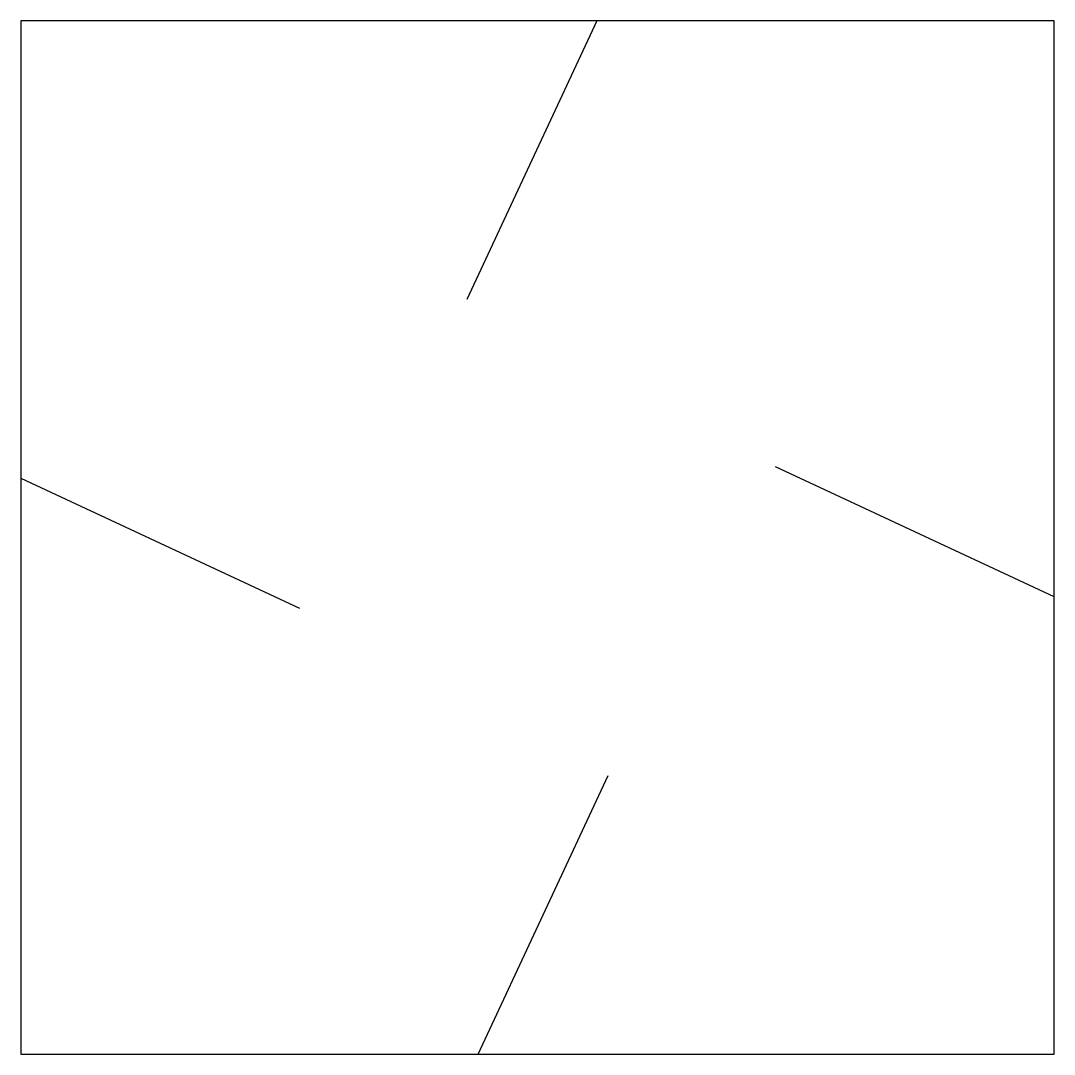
# Model space of a CAD drawing. Header units: metres. Extents: x 0 to 0.226, y 0 to 0.226.
import ezdxf

# ---------------------------------------------------------------- set-up
doc = ezdxf.new("R2010")
doc.units = ezdxf.units.M

# ---------------------------------------------------------------- blocks, each defined once
blk = doc.blocks.new('UnitCell')
for p, q in [((0.12601, 0.22601), (0.09758, 0.16505)), ((0.22601, 0.1), (0.16505, 0.12843)), ((0, 0.12601), (0.06096, 0.09758)), ((0.1, 0), (0.12843, 0.06096))]:
    blk.add_line(p, q)

msp = doc.modelspace()

# ---------------------------------------------------------------- linework, layer by layer
for p, q in [((0.22601, 0.22601), (0, 0.22601)), ((0, 0.22601), (0, 0)), ((0.22601, 0), (0.22601, 0.22601)), ((0, 0), (0.22601, 0))]:
    msp.add_line(p, q)

# ---------------------------------------------------------------- block references
msp.add_blockref('UnitCell', (0, 0))

doc.saveas('drawing.dxf')
